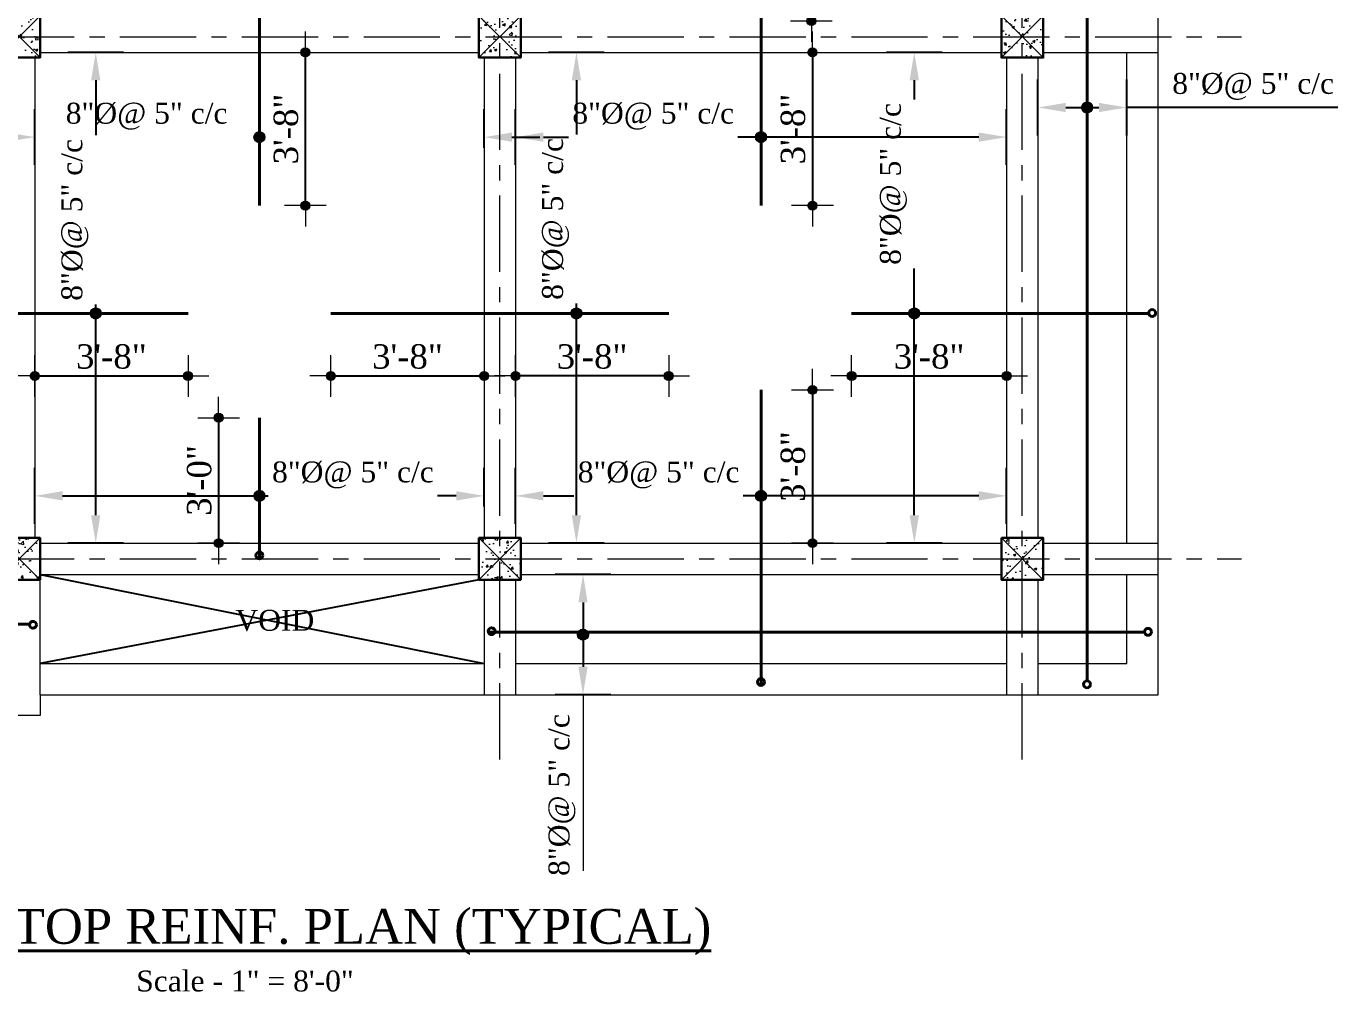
# Model space of a CAD drawing. Header units: inches. Extents: x 897 to 49934, y -34925 to -18564.
# Drawn here: x 24245.5 to 24622, y -24412.3 to -24135.1 of the extents above; entities that cross this region are included whole.
import ezdxf

# ---------------------------------------------------------------- set-up
doc = ezdxf.new("R2010")
doc.units = ezdxf.units.IN
doc.header["$LTSCALE"] = 35
doc.header["$MEASUREMENT"] = 0
doc.header["$PDMODE"] = 34
doc.linetypes.add('CENTERX2', pattern=[4, 2.5, -0.5, 0.5, -0.5])
doc.linetypes.add('DASHDOTX2', pattern=[2, 1, -0.5, 0, -0.5])
for name, color, linetype, lineweight in [('SES-CENTRE', 8, 'DASHDOTX2', 13), ('SES-DIMENSION', 142, 'Continuous', 13), ('SES-Excavation Line', 1, 'Continuous', 30), ('SES-HACTH', 8, 'Continuous', 13), ('SES-REBARS', 1, 'Continuous', 40), ('SES-SLAB OUTLINE', 4, 'Continuous', 18), ('SES-TEXT', 3, 'Continuous', 20), ('SES-TitleText', 7, 'Continuous', 40), ('SES-Wall Plan', 6, 'Continuous', 30)]:
    doc.layers.add(name, color=color, linetype=linetype, lineweight=lineweight)
doc.styles.add('7 INCH', font='times.ttf', dxfattribs={"height": 7})
doc.styles.add('SES-ARAIL', font='times.ttf', dxfattribs={"height": 6})
doc.styles.add('SES-Title Text', font='times.ttf', dxfattribs={"height": 10})
doc.dimstyles.new('1.8 str', dxfattribs={"dimscale": 0, "dimtxt": 6, "dimasz": 1, "dimexe": 2, "dimexo": 9, "dimgap": 2, "dimtad": 1, "dimdec": 0, "dimzin": 3, "dimdsep": 46, "dimlunit": 4, "dimtxsty": 'SES-ARAIL', "dimblk": 'DIM', "dimcen": 3, "dimdle": 3, "dimse1": 1, "dimse2": 1, "dimclrd": 256, "dimclre": 256, "dimclrt": 7, "dimadec": 1, "dimazin": 2, "dimtfac": 1, "dimtdec": 0, "dimtofl": 0, "dimtmove": 2, "dimatfit": 3, "dimldrblk": 'DSAFSADF', "dimfxl": 2, "dimfrac": 2, "dimtolj": 2, "dimtzin": 0, "dimarcsym": 0})
doc.dimstyles.new('7 INCH', dxfattribs={"dimscale": 0, "dimtxt": 7, "dimasz": 1, "dimexe": 2, "dimexo": 9, "dimgap": 2, "dimtad": 1, "dimdec": 0, "dimzin": 3, "dimdsep": 46, "dimlunit": 4, "dimtxsty": '7 INCH', "dimblk": 'DIM', "dimcen": 3, "dimdle": 3, "dimse1": 1, "dimse2": 1, "dimclrd": 256, "dimclre": 256, "dimclrt": 7, "dimadec": 1, "dimazin": 2, "dimtfac": 1, "dimtdec": 0, "dimtix": 1, "dimtofl": 0, "dimtmove": 2, "dimatfit": 3, "dimldrblk": 'ARW', "dimfxl": 2, "dimfrac": 2, "dimtolj": 2, "dimtzin": 0, "dimarcsym": 0})

# ---------------------------------------------------------------- blocks, each defined once
blk = doc.blocks.new('c11')
at = {"layer": 'SES-HACTH', "linetype": 'ByBlock'}
h = blk.add_hatch(dxfattribs=at)
h.set_pattern_fill('AR-CONC', color=256)
h.set_pattern_definition([(50, (-20422.33, 19414.4167), (7.1726018, -0.6275213), [0.75, -8.25]), (355, (-20422.33, 19414.417), (-1.3875133, 7.5219213), [0.6, -6.6]), (100.451444, (-20421.732, 19414.3644), (5.7850885, 6.8943999), [0.637402, -7.0114211]), (46.1842, (-20422.33, 19416.417), (10.6724133, -1.6551928), [1.125, -12.375]), (96.635635, (-20421.441, 19416.279), (9.3466195, 9.741186), [0.9561034, -10.5171376]), (351.184164, (-20422.33, 19416.417), (9.3466195, 9.741186), [0.9, -9.9]), (21, (-20421.33, 19415.9167), (5.9690705, -4.0261889), [0.75, -8.25]), (326, (-20421.33, 19415.917), (2.4331533, 7.2515005), [0.6, -6.6]), (71.451445, (-20420.8325, 19415.581), (8.4022238, 3.2253115), [0.6374019, -7.0114211]), (37.5, (-20422.33, 19414.4167), (0.12159855, 3.32893854), [0, -6.52, 0, -6.7, 0, -6.625]), (7.5, (-20422.33, 19414.4167), (2.63069537, 3.9441171), [0, -3.82, 0, -6.37, 0, -2.525]), (327.5, (-20424.56, 19414.4167), (5.33822436, -0.22554872), [0, -2.5, 0, -7.8, 0, -10.35]), (317.5, (-20425.56, 19414.4167), (5.8318617, 1.0010498), [0, -3.25, 0, -5.18, 0, -7.35])])
h.paths.add_polyline_path([(-6, 6), (-6, -6), (6, -6), (6, 6)])
for p, q in [((-6, 6), (6, -6)), ((6, 6), (-6, -6))]:
    blk.add_line(p, q, dxfattribs=at)
at = {"layer": 'SES-Wall Plan', "linetype": 'ByBlock'}
blk.add_lwpolyline([(-6, 6), (6, 6), (6, -6), (-6, -6)], close=True, dxfattribs=at)
blk = doc.blocks.new('grid')
at = {"layer": 'SES-CENTRE', "color": 8, "linetype": 'CENTERX2', "ltscale": 0.25}
for p, q in [((19300.97, -23226.42), (19300.97, -22812.03)), ((19450.97, -23226.42), (19450.97, -22812.03)), ((18946.91, -23018.92), (19513.94, -23018.92)), ((18946.91, -23168.81), (19513.94, -23168.81))]:
    blk.add_line(p, q, dxfattribs=at)
at = {"layer": 'SES-REBARS', "linetype": 'ByBlock'}
for p in [(19162.97, -23018.92), (19300.97, -23018.92), (19450.97, -23018.92), (19162.97, -23168.81), (19300.97, -23168.81), (19450.97, -23168.81)]:
    blk.add_blockref('c11', p, dxfattribs=at)
blk = doc.blocks.new('*D576')
at = {"layer": 'Defpoints', "color": 0, "ltscale": 10, "transparency": 16777216}
for p in [(24451.91, -24292.54), (24405.3, -24327.04), (24451.91, -24327.04)]:
    blk.add_point(p, dxfattribs=at)
at = {"layer": 'SES-DIMENSION', "lineweight": -2, "ltscale": 10, "transparency": 16777216}
for p, q in [((24413.3, -24292.54), (24397.3, -24292.54)), ((24405.3, -24300.54), (24405.3, -24319.04)), ((24413.3, -24327.04), (24397.3, -24327.04))]:
    blk.add_line(p, q, dxfattribs=at)
at = {"layer": 'SES-DIMENSION', "ltscale": 10, "transparency": 16777216}
for points in [[(24403.97, -24300.54), (24406.63, -24300.54), (24405.3, -24292.54)], [(24403.97, -24319.04), (24406.63, -24319.04), (24405.3, -24327.04)]]:
    blk.add_solid(points, dxfattribs=at)
at = {"layer": 'SES-DIMENSION', "color": 7, "ltscale": 10, "transparency": 16777216, "insert": (24399.27, -24355.85), "char_height": 6, "attachment_point": 5, "rotation": 90, "style": 'SES-ARAIL'}
blk.add_mtext('\\A2;8"%%C@ 5" c/c', dxfattribs=at)
blk = doc.blocks.new('DSAFSADF')
at = {"layer": 'SES-DIMENSION'}
blk.add_lwpolyline([(-0.5, 0, 0, 3, 0), (-5.5, 0, 0, 0, 0), (-0.5, 0, 0, 0, 0)], format="xyseb", dxfattribs=at)
blk = doc.blocks.new('*D577')
at = {"layer": 'Defpoints', "color": 0, "ltscale": 10, "transparency": 16777216}
for p in [(24561.41, -24158.48), (24535.91, -24282.04), (24561.41, -24283.54)]:
    blk.add_point(p, dxfattribs=at)
at = {"layer": 'SES-DIMENSION', "lineweight": -2, "ltscale": 10, "transparency": 16777216}
for p, q in [((24535.91, -24166.48), (24535.91, -24150.48)), ((24561.41, -24166.48), (24561.41, -24150.48)), ((24543.91, -24158.48), (24553.41, -24158.48)), ((24621.98, -24158.48), (24561.41, -24158.48))]:
    blk.add_line(p, q, dxfattribs=at)
at = {"layer": 'SES-DIMENSION', "ltscale": 10, "transparency": 16777216}
for points in [[(24543.91, -24157.14), (24543.91, -24159.81), (24535.91, -24158.48)], [(24553.41, -24157.14), (24553.41, -24159.81), (24561.41, -24158.48)]]:
    blk.add_solid(points, dxfattribs=at)
at = {"layer": 'SES-DIMENSION', "color": 7, "ltscale": 10, "transparency": 16777216, "insert": (24597.69, -24152.44), "char_height": 6, "attachment_point": 5, "style": 'SES-ARAIL'}
blk.add_mtext('\\A2;8"%%C@ 5" c/c', dxfattribs=at)
blk = doc.blocks.new('GFHF')
at = {"layer": 'SES-HACTH'}
h = blk.add_hatch(dxfattribs=at)
h.set_pattern_fill('ANSI31', color=2)
h.paths.add_polyline_path([(20798.9, -1672.63), (20794.72, -1672.63, 1)])
h.paths.add_polyline_path([(20794.72, -1672.63), (20798.9, -1672.63, 1)])
at = {"layer": 'SES-HACTH', "color": 2}
blk.add_circle((20796.81, -1672.63), 2.09, dxfattribs=at)
blk = doc.blocks.new('*D585')
at = {"layer": 'Defpoints', "color": 0, "ltscale": 10, "transparency": 16777216}
for p in [(24265.41, -24142.65), (24311.99, -24142.65), (24311.99, -24283.54)]:
    blk.add_point(p, dxfattribs=at)
at = {"layer": 'SES-DIMENSION', "lineweight": -2, "ltscale": 10, "transparency": 16777216}
for p, q in [((24273.41, -24142.65), (24257.41, -24142.65)), ((24265.41, -24150.65), (24265.41, -24166.45)), ((24265.41, -24275.54), (24265.41, -24215.03)), ((24273.41, -24283.54), (24257.41, -24283.54))]:
    blk.add_line(p, q, dxfattribs=at)
at = {"layer": 'SES-DIMENSION', "ltscale": 10, "transparency": 16777216}
for points in [[(24264.07, -24150.65), (24266.74, -24150.65), (24265.41, -24142.65)], [(24264.07, -24275.54), (24266.74, -24275.54), (24265.41, -24283.54)]]:
    blk.add_solid(points, dxfattribs=at)
at = {"layer": 'SES-DIMENSION', "color": 7, "ltscale": 10, "transparency": 16777216, "insert": (24259.42, -24190.74), "char_height": 6, "attachment_point": 5, "rotation": 90, "style": 'SES-ARAIL'}
blk.add_mtext('\\A2;8"%%C@ 5" c/c', dxfattribs=at)
blk = doc.blocks.new('*D586')
at = {"layer": 'Defpoints', "color": 0, "ltscale": 10, "transparency": 16777216}
for p in [(24403.41, -24142.65), (24449.99, -24142.65), (24449.99, -24283.54)]:
    blk.add_point(p, dxfattribs=at)
at = {"layer": 'SES-DIMENSION', "lineweight": -2, "ltscale": 10, "transparency": 16777216}
for p, q in [((24411.41, -24142.65), (24395.41, -24142.65)), ((24403.41, -24150.65), (24403.41, -24166.18)), ((24403.41, -24275.54), (24403.41, -24214.76)), ((24411.41, -24283.54), (24395.41, -24283.54))]:
    blk.add_line(p, q, dxfattribs=at)
at = {"layer": 'SES-DIMENSION', "ltscale": 10, "transparency": 16777216}
for points in [[(24402.07, -24150.65), (24404.74, -24150.65), (24403.41, -24142.65)], [(24402.07, -24275.54), (24404.74, -24275.54), (24403.41, -24283.54)]]:
    blk.add_solid(points, dxfattribs=at)
at = {"layer": 'SES-DIMENSION', "color": 7, "ltscale": 10, "transparency": 16777216, "insert": (24397.42, -24190.47), "char_height": 6, "attachment_point": 5, "rotation": 90, "style": 'SES-ARAIL'}
blk.add_mtext('\\A2;8"%%C@ 5" c/c', dxfattribs=at)
blk = doc.blocks.new('*D587')
at = {"layer": 'Defpoints', "color": 0, "ltscale": 10, "transparency": 16777216}
for p in [(24500.41, -24142.65), (24546.99, -24142.65), (24546.99, -24283.54)]:
    blk.add_point(p, dxfattribs=at)
at = {"layer": 'SES-DIMENSION', "lineweight": -2, "ltscale": 10, "transparency": 16777216}
for p, q in [((24508.41, -24142.65), (24492.41, -24142.65)), ((24500.41, -24150.65), (24500.41, -24156.14)), ((24500.41, -24275.54), (24500.41, -24204.72)), ((24508.41, -24283.54), (24492.41, -24283.54))]:
    blk.add_line(p, q, dxfattribs=at)
at = {"layer": 'SES-DIMENSION', "ltscale": 10, "transparency": 16777216}
for points in [[(24499.07, -24150.65), (24501.74, -24150.65), (24500.41, -24142.65)], [(24499.07, -24275.54), (24501.74, -24275.54), (24500.41, -24283.54)]]:
    blk.add_solid(points, dxfattribs=at)
at = {"layer": 'SES-DIMENSION', "color": 7, "ltscale": 10, "transparency": 16777216, "insert": (24494.42, -24180.43), "char_height": 6, "attachment_point": 5, "rotation": 90, "style": 'SES-ARAIL'}
blk.add_mtext('\\A2;8"%%C@ 5" c/c', dxfattribs=at)
blk = doc.blocks.new('*D588')
at = {"layer": 'Defpoints', "color": 0, "ltscale": 10, "transparency": 16777216}
for p in [(24376.91, -24269.96), (24376.91, -24282.04), (24247.91, -24295.64)]:
    blk.add_point(p, dxfattribs=at)
at = {"layer": 'SES-DIMENSION', "lineweight": -2, "ltscale": 10, "transparency": 16777216}
for p, q in [((24247.91, -24277.96), (24247.91, -24261.96)), ((24376.91, -24273.04), (24376.91, -24261.96)), ((24255.91, -24269.96), (24314.95, -24269.96)), ((24368.91, -24269.96), (24363.53, -24269.96))]:
    blk.add_line(p, q, dxfattribs=at)
at = {"layer": 'SES-DIMENSION', "ltscale": 10, "transparency": 16777216}
for points in [[(24255.91, -24268.62), (24255.91, -24271.29), (24247.91, -24269.96)], [(24368.91, -24268.62), (24368.91, -24271.29), (24376.91, -24269.96)]]:
    blk.add_solid(points, dxfattribs=at)
at = {"layer": 'SES-DIMENSION', "color": 7, "ltscale": 10, "transparency": 16777216, "insert": (24339.24, -24263.97), "char_height": 6, "attachment_point": 5, "style": 'SES-ARAIL'}
blk.add_mtext('\\A2;8"%%C@ 5" c/c', dxfattribs=at)
blk = doc.blocks.new('*D589')
at = {"layer": 'Defpoints', "color": 0, "ltscale": 10, "transparency": 16777216}
for p in [(24526.91, -24269.96), (24385.91, -24295.64), (24526.91, -24295.64)]:
    blk.add_point(p, dxfattribs=at)
at = {"layer": 'SES-DIMENSION', "lineweight": -2, "ltscale": 10, "transparency": 16777216}
for p, q in [((24385.91, -24277.96), (24385.91, -24261.96)), ((24526.91, -24277.96), (24526.91, -24261.96)), ((24393.91, -24269.96), (24402.71, -24269.96)), ((24518.91, -24269.96), (24451.29, -24269.96))]:
    blk.add_line(p, q, dxfattribs=at)
at = {"layer": 'SES-DIMENSION', "ltscale": 10, "transparency": 16777216}
for points in [[(24393.91, -24268.62), (24393.91, -24271.29), (24385.91, -24269.96)], [(24518.91, -24268.62), (24518.91, -24271.29), (24526.91, -24269.96)]]:
    blk.add_solid(points, dxfattribs=at)
at = {"layer": 'SES-DIMENSION', "color": 7, "ltscale": 10, "transparency": 16777216, "insert": (24427, -24263.97), "char_height": 6, "attachment_point": 5, "style": 'SES-ARAIL'}
blk.add_mtext('\\A2;8"%%C@ 5" c/c', dxfattribs=at)
blk = doc.blocks.new('*D590')
at = {"layer": 'Defpoints', "color": 0, "ltscale": 10, "transparency": 16777216}
for p in [(24376.91, -24166.98), (24376.91, -24179.06), (24247.91, -24192.66)]:
    blk.add_point(p, dxfattribs=at)
at = {"layer": 'SES-DIMENSION', "lineweight": -2, "ltscale": 10, "transparency": 16777216}
for p, q in [((24247.91, -24174.98), (24247.91, -24158.98)), ((24376.91, -24170.06), (24376.91, -24158.98)), ((24239.91, -24166.98), (24231.91, -24166.98)), ((24384.91, -24166.98), (24392.91, -24166.98))]:
    blk.add_line(p, q, dxfattribs=at)
at = {"layer": 'SES-DIMENSION', "ltscale": 10, "transparency": 16777216}
for points in [[(24239.91, -24165.65), (24239.91, -24168.31), (24247.91, -24166.98)], [(24384.91, -24165.65), (24384.91, -24168.31), (24376.91, -24166.98)]]:
    blk.add_solid(points, dxfattribs=at)
at = {"layer": 'SES-DIMENSION', "color": 7, "ltscale": 10, "transparency": 16777216, "insert": (24280.01, -24160.99), "char_height": 6, "attachment_point": 5, "style": 'SES-ARAIL'}
blk.add_mtext('\\A2;8"%%C@ 5" c/c', dxfattribs=at)
blk = doc.blocks.new('*D591')
at = {"layer": 'Defpoints', "color": 0, "ltscale": 10, "transparency": 16777216}
for p in [(24526.91, -24166.98), (24385.91, -24192.66), (24526.91, -24192.66)]:
    blk.add_point(p, dxfattribs=at)
at = {"layer": 'SES-DIMENSION', "lineweight": -2, "ltscale": 10, "transparency": 16777216}
for p, q in [((24385.91, -24174.98), (24385.91, -24158.98)), ((24526.91, -24174.98), (24526.91, -24158.98)), ((24393.91, -24166.98), (24401.16, -24166.98)), ((24518.91, -24166.98), (24449.74, -24166.98))]:
    blk.add_line(p, q, dxfattribs=at)
at = {"layer": 'SES-DIMENSION', "ltscale": 10, "transparency": 16777216}
for points in [[(24393.91, -24165.65), (24393.91, -24168.31), (24385.91, -24166.98)], [(24518.91, -24165.65), (24518.91, -24168.31), (24526.91, -24166.98)]]:
    blk.add_solid(points, dxfattribs=at)
at = {"layer": 'SES-DIMENSION', "color": 7, "ltscale": 10, "transparency": 16777216, "insert": (24425.45, -24160.99), "char_height": 6, "attachment_point": 5, "style": 'SES-ARAIL'}
blk.add_mtext('\\A2;8"%%C@ 5" c/c', dxfattribs=at)
blk = doc.blocks.new('DIM')
at = {"layer": 'SES-DIMENSION'}
h = blk.add_hatch(color=256, dxfattribs=at)
h.paths.add_polyline_path([(0, 1.28), (0, 0), (1.28, 0, 0.414214)])
h.paths.add_polyline_path([(1.28, 0), (0, 0), (0, -1.28, 0.414214)])
h.paths.add_polyline_path([(0, 0), (-1.28, 0, 0.414214), (0, -1.28)])
h.paths.add_polyline_path([(0, 1.28, 0.414214), (-1.28, 0), (0, 0)])
for p, q in [((0, 6), (0, -6)), ((-6, 0), (6, 0))]:
    blk.add_line(p, q, dxfattribs=at)
blk.add_circle((0, 0), 1.28, dxfattribs=at)
blk = doc.blocks.new('*D603')
at = {"layer": 'Defpoints', "color": 0, "linetype": 'ByBlock', "transparency": 16777216}
for p in [(24311.99, -24142.65), (24325.6, -24142.65), (24312.41, -24186.65)]:
    blk.add_point(p, dxfattribs=at)
at = {"layer": 'SES-DIMENSION', "linetype": 'ByBlock', "lineweight": -2, "transparency": 16777216}
blk.add_line((24325.6, -24185.65), (24325.6, -24143.65), dxfattribs=at)
for p, rotation in [((24325.6, -24142.65), 90), ((24325.6, -24186.65), 270)]:
    blk.add_blockref('DIM', p, dxfattribs=dict(at, rotation=rotation))
at = {"layer": 'SES-DIMENSION', "color": 7, "linetype": 'ByBlock', "transparency": 16777216, "insert": (24320.04, -24164.65), "char_height": 7, "attachment_point": 5, "rotation": 90, "style": '7 INCH'}
blk.add_mtext('\\A2;3\'-8"', dxfattribs=at)
blk = doc.blocks.new('ARW')
at = {"layer": 'SES-DIMENSION'}
blk.add_lwpolyline([(10, 0, 0, 6, 0), (0, 0, 0, 0, 0), (10, 0, 0, 0, 0)], format="xyseb", dxfattribs=at)
blk = doc.blocks.new('*D604')
at = {"layer": 'Defpoints', "color": 0, "linetype": 'ByBlock', "transparency": 16777216}
for p in [(24247.91, -24217.59), (24291.91, -24217.59), (24291.91, -24235.55)]:
    blk.add_point(p, dxfattribs=at)
at = {"layer": 'SES-DIMENSION', "linetype": 'ByBlock', "lineweight": -2, "transparency": 16777216}
blk.add_line((24248.91, -24235.55), (24290.91, -24235.55), dxfattribs=at)
at = {"layer": 'SES-DIMENSION', "linetype": 'ByBlock', "lineweight": -2, "transparency": 16777216, "rotation": 180}
blk.add_blockref('DIM', (24247.91, -24235.55), dxfattribs=at)
at = {"layer": 'SES-DIMENSION', "linetype": 'ByBlock', "lineweight": -2, "transparency": 16777216}
blk.add_blockref('DIM', (24291.91, -24235.55), dxfattribs=at)
at = {"layer": 'SES-DIMENSION', "color": 7, "linetype": 'ByBlock', "transparency": 16777216, "insert": (24269.91, -24229.99), "char_height": 7, "attachment_point": 5, "style": '7 INCH'}
blk.add_mtext('\\A2;3\'-8"', dxfattribs=at)
blk = doc.blocks.new('*D605')
at = {"layer": 'Defpoints', "color": 0, "linetype": 'ByBlock', "transparency": 16777216}
for p in [(24312.41, -24247.54), (24300.7, -24283.54), (24311.99, -24283.54)]:
    blk.add_point(p, dxfattribs=at)
at = {"layer": 'SES-DIMENSION', "linetype": 'ByBlock', "lineweight": -2, "transparency": 16777216}
blk.add_line((24300.7, -24248.54), (24300.7, -24282.54), dxfattribs=at)
for p, rotation in [((24300.7, -24247.54), 90), ((24300.7, -24283.54), 270)]:
    blk.add_blockref('DIM', p, dxfattribs=dict(at, rotation=rotation))
at = {"layer": 'SES-DIMENSION', "color": 7, "linetype": 'ByBlock', "transparency": 16777216, "insert": (24295.14, -24265.54), "char_height": 7, "attachment_point": 5, "rotation": 90, "style": '7 INCH'}
blk.add_mtext('\\A2;3\'-0"', dxfattribs=at)
blk = doc.blocks.new('*D606')
at = {"layer": 'Defpoints', "color": 0, "linetype": 'ByBlock', "transparency": 16777216}
for p in [(24332.91, -24217.59), (24376.91, -24217.59), (24376.91, -24235.55)]:
    blk.add_point(p, dxfattribs=at)
at = {"layer": 'SES-DIMENSION', "linetype": 'ByBlock', "lineweight": -2, "transparency": 16777216}
blk.add_line((24333.91, -24235.55), (24375.91, -24235.55), dxfattribs=at)
at = {"layer": 'SES-DIMENSION', "linetype": 'ByBlock', "lineweight": -2, "transparency": 16777216, "rotation": 180}
blk.add_blockref('DIM', (24332.91, -24235.55), dxfattribs=at)
at = {"layer": 'SES-DIMENSION', "linetype": 'ByBlock', "lineweight": -2, "transparency": 16777216}
blk.add_blockref('DIM', (24376.91, -24235.55), dxfattribs=at)
at = {"layer": 'SES-DIMENSION', "color": 7, "linetype": 'ByBlock', "transparency": 16777216, "insert": (24354.91, -24229.99), "char_height": 7, "attachment_point": 5, "style": '7 INCH'}
blk.add_mtext('\\A2;3\'-8"', dxfattribs=at)
blk = doc.blocks.new('*D607')
at = {"layer": 'Defpoints', "color": 0, "linetype": 'ByBlock', "transparency": 16777216}
for p in [(24456.41, -24142.65), (24456.41, -24186.65), (24471.17, -24186.65)]:
    blk.add_point(p, dxfattribs=at)
at = {"layer": 'SES-DIMENSION', "linetype": 'ByBlock', "lineweight": -2, "transparency": 16777216}
blk.add_line((24471.17, -24143.65), (24471.17, -24185.65), dxfattribs=at)
for p, rotation in [((24471.17, -24142.65), 90), ((24471.17, -24186.65), 270)]:
    blk.add_blockref('DIM', p, dxfattribs=dict(at, rotation=rotation))
at = {"layer": 'SES-DIMENSION', "color": 7, "linetype": 'ByBlock', "transparency": 16777216, "insert": (24465.61, -24164.65), "char_height": 7, "attachment_point": 5, "rotation": 90, "style": '7 INCH'}
blk.add_mtext('\\A2;3\'-8"', dxfattribs=at)
blk = doc.blocks.new('*D608')
at = {"layer": 'Defpoints', "color": 0, "linetype": 'ByBlock', "transparency": 16777216}
for p in [(24385.91, -24217.59), (24429.91, -24217.59), (24385.91, -24235.55)]:
    blk.add_point(p, dxfattribs=at)
at = {"layer": 'SES-DIMENSION', "linetype": 'ByBlock', "lineweight": -2, "transparency": 16777216}
blk.add_line((24428.91, -24235.55), (24386.91, -24235.55), dxfattribs=at)
at = {"layer": 'SES-DIMENSION', "linetype": 'ByBlock', "lineweight": -2, "transparency": 16777216, "rotation": 180}
blk.add_blockref('DIM', (24385.91, -24235.55), dxfattribs=at)
at = {"layer": 'SES-DIMENSION', "linetype": 'ByBlock', "lineweight": -2, "transparency": 16777216}
blk.add_blockref('DIM', (24429.91, -24235.55), dxfattribs=at)
at = {"layer": 'SES-DIMENSION', "color": 7, "linetype": 'ByBlock', "transparency": 16777216, "insert": (24407.91, -24229.99), "char_height": 7, "attachment_point": 5, "style": '7 INCH'}
blk.add_mtext('\\A2;3\'-8"', dxfattribs=at)
blk = doc.blocks.new('*D609')
at = {"layer": 'Defpoints', "color": 0, "linetype": 'ByBlock', "transparency": 16777216}
for p in [(24482.41, -24217.59), (24526.91, -24217.59), (24526.91, -24235.55)]:
    blk.add_point(p, dxfattribs=at)
at = {"layer": 'SES-DIMENSION', "linetype": 'ByBlock', "lineweight": -2, "transparency": 16777216}
blk.add_line((24483.41, -24235.55), (24525.91, -24235.55), dxfattribs=at)
at = {"layer": 'SES-DIMENSION', "linetype": 'ByBlock', "lineweight": -2, "transparency": 16777216, "rotation": 180}
blk.add_blockref('DIM', (24482.41, -24235.55), dxfattribs=at)
at = {"layer": 'SES-DIMENSION', "linetype": 'ByBlock', "lineweight": -2, "transparency": 16777216}
blk.add_blockref('DIM', (24526.91, -24235.55), dxfattribs=at)
at = {"layer": 'SES-DIMENSION', "color": 7, "linetype": 'ByBlock', "transparency": 16777216, "insert": (24504.66, -24229.99), "char_height": 7, "attachment_point": 5, "style": '7 INCH'}
blk.add_mtext('\\A2;3\'-8"', dxfattribs=at)
blk = doc.blocks.new('*D610')
at = {"layer": 'Defpoints', "color": 0, "linetype": 'ByBlock', "transparency": 16777216}
for p in [(24456.41, -24239.54), (24456.41, -24283.54), (24471.17, -24283.54)]:
    blk.add_point(p, dxfattribs=at)
at = {"layer": 'SES-DIMENSION', "linetype": 'ByBlock', "lineweight": -2, "transparency": 16777216}
blk.add_line((24471.17, -24240.54), (24471.17, -24282.54), dxfattribs=at)
for p, rotation in [((24471.17, -24239.54), 90), ((24471.17, -24283.54), 270)]:
    blk.add_blockref('DIM', p, dxfattribs=dict(at, rotation=rotation))
at = {"layer": 'SES-DIMENSION', "color": 7, "linetype": 'ByBlock', "transparency": 16777216, "insert": (24465.61, -24261.54), "char_height": 7, "attachment_point": 5, "rotation": 90, "style": '7 INCH'}
blk.add_mtext('\\A2;3\'-8"', dxfattribs=at)
blk = doc.blocks.new('*D611')
at = {"layer": 'Defpoints', "color": 0, "linetype": 'ByBlock', "transparency": 16777216}
for p in [(24456.41, -24089.65), (24470.87, -24089.65), (24456.41, -24133.65)]:
    blk.add_point(p, dxfattribs=at)
at = {"layer": 'SES-DIMENSION', "linetype": 'ByBlock', "lineweight": -2, "transparency": 16777216}
blk.add_line((24470.87, -24132.65), (24470.87, -24090.65), dxfattribs=at)
for p, rotation in [((24470.87, -24089.65), 90), ((24470.87, -24133.65), 270)]:
    blk.add_blockref('DIM', p, dxfattribs=dict(at, rotation=rotation))
at = {"layer": 'SES-DIMENSION', "color": 7, "linetype": 'ByBlock', "transparency": 16777216, "insert": (24465.31, -24111.65), "char_height": 7, "attachment_point": 5, "rotation": 90, "style": '7 INCH'}
blk.add_mtext('\\A2;3\'-8"', dxfattribs=at)
blk = doc.blocks.new('*D769')
at = {"layer": 'Defpoints', "color": 0, "linetype": 'ByBlock', "transparency": 16777216}
for p in [(24531.41, -23985.26), (24039.15, -24138.15), (24531.41, -24138.15)]:
    blk.add_point(p, dxfattribs=at)
at = {"layer": 'SES-DIMENSION', "linetype": 'ByBlock', "lineweight": -2, "transparency": 16777216}
blk.add_line((24039.15, -23986.26), (24039.15, -24137.15), dxfattribs=at)
for p, rotation in [((24039.15, -23985.26), 90), ((24039.15, -24138.15), 270)]:
    blk.add_blockref('DIM', p, dxfattribs=dict(at, rotation=rotation))
at = {"layer": 'SES-DIMENSION', "color": 7, "linetype": 'ByBlock', "transparency": 16777216, "insert": (24033.58, -24061.7), "char_height": 7, "attachment_point": 5, "rotation": 90, "style": '7 INCH'}
blk.add_mtext('\\A2;12\'-9"', dxfattribs=at)
blk = doc.blocks.new('*D770')
at = {"layer": 'Defpoints', "color": 0, "linetype": 'ByBlock', "transparency": 16777216}
for p in [(24531.41, -24138.15), (24039.15, -24288.04), (24087.41, -24288.04)]:
    blk.add_point(p, dxfattribs=at)
at = {"layer": 'SES-DIMENSION', "linetype": 'ByBlock', "lineweight": -2, "transparency": 16777216}
blk.add_line((24039.15, -24139.15), (24039.15, -24287.04), dxfattribs=at)
for p, rotation in [((24039.15, -24138.15), 90), ((24039.15, -24288.04), 270)]:
    blk.add_blockref('DIM', p, dxfattribs=dict(at, rotation=rotation))
at = {"layer": 'SES-DIMENSION', "color": 7, "linetype": 'ByBlock', "transparency": 16777216, "insert": (24033.59, -24213.09), "char_height": 7, "attachment_point": 5, "rotation": 90, "style": '7 INCH'}
blk.add_mtext('\\A2;12\'-6"', dxfattribs=at)

msp = doc.modelspace()

# ---------------------------------------------------------------- linework, layer by layer
at = {"linetype": 'ByBlock'}
for points in [[(24249.41, -24292.54), (24376.91, -24318.04)], [(24375.41, -24294.04), (24249.41, -24318.04)]]:
    msp.add_lwpolyline(points, dxfattribs=at)
at = {"layer": 'SES-DIMENSION', "ltscale": 10}
msp.add_lwpolyline([(24405.3, -24327.04), (24405.3, -24377.61)], dxfattribs=at)
at = {"layer": 'SES-REBARS', "linetype": 'ByBlock'}
for points in [[(24550.01, -24322.94), (24550.01, -23981.46)], [(24456.41, -24138.15), (24456.41, -24089.65)], [(24312.41, -24142.65), (24312.41, -24090.64)], [(24312.41, -24138.15), (24312.41, -24186.65)], [(24456.41, -24138.15), (24456.41, -24186.65)], [(24291.91, -24217.59), (24194.91, -24217.59)], [(24429.91, -24217.59), (24332.91, -24217.59)], [(24567.65, -24217.59), (24482.41, -24217.59)], [(24456.41, -24324.38), (24456.41, -24239.54)], [(24312.41, -24288.04), (24312.41, -24247.54)], [(24058.09, -24306.76), (24246.33, -24306.76)], [(24378.14, -24309.05), (24566.41, -24309.05)]]:
    msp.add_lwpolyline(points, dxfattribs=at)
for centre in [(24568.7, -24217.49), (24312.41, -24287.05), (24247.37, -24306.98), (24379.07, -24308.81), (24567.5, -24308.99), (24456.41, -24323.38), (24549.99, -24324.06)]:
    msp.add_circle(centre, 0.992, dxfattribs=at)
at = {"layer": 'SES-SLAB OUTLINE'}
for p, q in [((24249.41, -24142.65), (24375.41, -24142.65)), ((24387.41, -24142.65), (24525.41, -24142.65)), ((24537.41, -24142.65), (24570.41, -24142.65)), ((24247.91, -24144.15), (24247.91, -24282.04)), ((24376.91, -24144.15), (24376.91, -24282.04)), ((24385.91, -24144.15), (24385.91, -24282.04)), ((24526.91, -24144.15), (24526.91, -24282.04)), ((24535.91, -24144.15), (24535.91, -24282.04)), ((24249.41, -24283.54), (24375.41, -24283.54)), ((24387.41, -24283.54), (24525.41, -24283.54)), ((24537.41, -24283.54), (24570.41, -24283.54)), ((24249.41, -24292.54), (24375.41, -24292.54)), ((24387.41, -24292.54), (24525.41, -24292.54)), ((24537.41, -24292.54), (24570.41, -24292.54)), ((24376.91, -24294.04), (24376.91, -24327.04)), ((24385.91, -24294.04), (24385.91, -24327.04)), ((24526.91, -24294.04), (24526.91, -24327.04)), ((24535.91, -24294.04), (24535.91, -24327.04))]:
    msp.add_line(p, q, dxfattribs=at)
at = {"layer": 'SES-SLAB OUTLINE', "linetype": 'ByBlock'}
for points in [[(24249.41, -24327.04), (24570.41, -24327.04), (24570.41, -23979.26), (24537.41, -23979.26)], [(24561.41, -24283.54), (24561.41, -24142.65)], [(24535.91, -24318.04), (24561.41, -24318.04), (24561.41, -24292.54)], [(24249.41, -24327.04), (24249.41, -24294.04)], [(24249.41, -24318.04), (24376.91, -24318.04)], [(24385.91, -24318.04), (24526.91, -24318.04)], [(24249.41, -24327.04), (24249.41, -24333.04), (24240.41, -24333.04), (24240.41, -24327.04)]]:
    msp.add_lwpolyline(points, dxfattribs=at)

# ---------------------------------------------------------------- block references
at = {"layer": 'SES-Excavation Line', "linetype": 'ByBlock'}
msp.add_blockref('grid', (5080.44, -1119.23), dxfattribs=at)
at = {"layer": 'SES-HACTH', "xscale": 0.75, "yscale": 0.75, "zscale": 0.75, "rotation": 90}
for p in [(23295.54, -39756.08), (23057.93, -39764.59), (23201.93, -39764.59), (23010.93, -39815.2), (23148.93, -39815.2), (23245.93, -39815.2), (23057.93, -39867.57), (23201.93, -39867.57), (23150.83, -39907.4)]:
    msp.add_blockref('GFHF', p, dxfattribs=at)

# ---------------------------------------------------------------- texts
at = {"layer": 'SES-TEXT', "linetype": 'ByBlock', "insert": (24256.76, -24302.68), "char_height": 6, "width": 120.1483, "attachment_point": 1, "style": 'SES-ARAIL'}
msp.add_mtext('\\pxqc;VOID', dxfattribs=at)
at = {"layer": 'SES-TitleText', "ltscale": 10, "style": 'SES-ARAIL'}
msp.add_text('Scale - 1" = 8\'-0"', height=6, dxfattribs=at).set_placement((24277.03, -24412.23))
at = {"layer": 'SES-TitleText', "insert": (24199.2, -24388.54), "char_height": 10, "width": 289.6719, "attachment_point": 1, "style": 'SES-Title Text'}
msp.add_mtext('{\\LSLAB TOP REINF. PLAN (TYPICAL)}', dxfattribs=at)

# ---------------------------------------------------------------- dimensions: what is measured, and where the dimension line sits
at = {"layer": 'SES-DIMENSION', "linetype": 'ByBlock'}
for base, p1, p2, picture, middle in [((24039.15, -24138.15), (24531.41, -23985.26), (24531.41, -24138.15), '*D769', (24033.58, -24061.7)), ((24470.87, -24089.65), (24456.41, -24133.65), (24456.41, -24089.65), '*D611', (24465.31, -24111.65)), ((24039.15, -24288.04), (24531.41, -24138.15), (24087.41, -24288.04), '*D770', (24033.59, -24213.09)), ((24325.6, -24142.65), (24312.41, -24186.65), (24311.99, -24142.65), '*D603', (24320.04, -24164.65)), ((24471.17, -24186.65), (24456.41, -24142.65), (24456.41, -24186.65), '*D607', (24465.61, -24164.65)), ((24471.17, -24283.54), (24456.41, -24239.54), (24456.41, -24283.54), '*D610', (24465.61, -24261.54)), ((24300.7, -24283.54), (24312.41, -24247.54), (24311.99, -24283.54), '*D605', (24295.14, -24265.54))]:
    dim = msp.add_linear_dim(base=base, p1=p1, p2=p2, angle=90, dimstyle='7 INCH', override={"dimscale": 1}, dxfattribs=at)
    dim.commit()
    dim.dimension.update_dxf_attribs({"geometry": picture, "text_midpoint": middle})
at = {"layer": 'SES-DIMENSION', "ltscale": 10}
for base, p1, p2, override, picture, middle in [((24561.41, -24158.48), (24535.91, -24282.04), (24561.41, -24283.54), {"dimscale": 1, "dimasz": 8, "dimexe": 8, "dimsah": 1, "dimdle": 8, "dimse1": 0, "dimse2": 0, "dimtmove": 1, "dimfxl": 8, "dimfxlon": 1}, '*D577', (24597.69, -24163.41)), ((24376.91, -24166.98), (24247.91, -24192.66), (24376.91, -24179.06), {"dimscale": 1, "dimasz": 8, "dimexe": 8, "dimsah": 1, "dimdle": 8, "dimse1": 0, "dimse2": 0, "dimfxl": 8, "dimfxlon": 1}, '*D590', (24280.01, -24160.99)), ((24526.91, -24166.98), (24385.91, -24192.66), (24526.91, -24192.66), {"dimscale": 1, "dimasz": 8, "dimexe": 8, "dimsah": 1, "dimdle": 8, "dimse1": 0, "dimse2": 0, "dimfxl": 8, "dimfxlon": 1}, '*D591', (24425.45, -24160.99)), ((24376.91, -24269.96), (24247.91, -24295.64), (24376.91, -24282.04), {"dimscale": 1, "dimasz": 8, "dimexe": 8, "dimsah": 1, "dimdle": 8, "dimse1": 0, "dimse2": 0, "dimfxl": 8, "dimfxlon": 1}, '*D588', (24339.24, -24263.97)), ((24526.91, -24269.96), (24385.91, -24295.64), (24526.91, -24295.64), {"dimscale": 1, "dimasz": 8, "dimexe": 8, "dimsah": 1, "dimdle": 8, "dimse1": 0, "dimse2": 0, "dimfxl": 8, "dimfxlon": 1}, '*D589', (24427, -24263.97))]:
    dim = msp.add_linear_dim(base=base, p1=p1, p2=p2, text='8"%%C@ 5" c/c', dimstyle='1.8 str', override=override, dxfattribs=at)
    dim.commit()
    dim.dimension.update_dxf_attribs({"geometry": picture, "text_midpoint": middle, "dimtype": 160})
for base, p1, p2, override, picture, middle in [((24265.41, -24142.65), (24311.99, -24283.54), (24311.99, -24142.65), {"dimscale": 1, "dimasz": 8, "dimexe": 8, "dimsah": 1, "dimdle": 8, "dimse1": 0, "dimse2": 0, "dimfxl": 8, "dimfxlon": 1}, '*D585', (24259.42, -24190.74)), ((24403.41, -24142.65), (24449.99, -24283.54), (24449.99, -24142.65), {"dimscale": 1, "dimasz": 8, "dimexe": 8, "dimsah": 1, "dimdle": 8, "dimse1": 0, "dimse2": 0, "dimfxl": 8, "dimfxlon": 1}, '*D586', (24397.42, -24190.47)), ((24500.41, -24142.65), (24546.99, -24283.54), (24546.99, -24142.65), {"dimscale": 1, "dimasz": 8, "dimexe": 8, "dimsah": 1, "dimdle": 8, "dimse1": 0, "dimse2": 0, "dimfxl": 8, "dimfxlon": 1}, '*D587', (24494.42, -24180.43)), ((24405.3, -24327.04), (24451.91, -24292.54), (24451.91, -24327.04), {"dimscale": 1, "dimasz": 8, "dimexe": 8, "dimsah": 1, "dimdle": 8, "dimse1": 0, "dimse2": 0, "dimtmove": 1, "dimfxl": 8, "dimfxlon": 1}, '*D576', (24405.3, -24355.85))]:
    dim = msp.add_linear_dim(base=base, p1=p1, p2=p2, angle=90, text='8"%%C@ 5" c/c', dimstyle='1.8 str', override=override, dxfattribs=at)
    dim.commit()
    dim.dimension.update_dxf_attribs({"geometry": picture, "text_midpoint": middle, "dimtype": 160})
at = {"layer": 'SES-DIMENSION', "linetype": 'ByBlock'}
for base, p1, p2, picture, middle in [((24291.91, -24235.55), (24247.91, -24217.59), (24291.91, -24217.59), '*D604', (24269.91, -24229.99)), ((24376.91, -24235.55), (24332.91, -24217.59), (24376.91, -24217.59), '*D606', (24354.91, -24229.99)), ((24385.91, -24235.55), (24429.91, -24217.59), (24385.91, -24217.59), '*D608', (24407.91, -24229.99)), ((24526.90821813, -24235.5539278), (24482.40821814, -24217.59330234), (24526.90821813, -24217.59330234), '*D609', (24504.65821814, -24229.99336544))]:
    dim = msp.add_linear_dim(base=base, p1=p1, p2=p2, dimstyle='7 INCH', override={"dimscale": 1}, dxfattribs=at)
    dim.commit()
    dim.dimension.update_dxf_attribs({"geometry": picture, "text_midpoint": middle})

doc.saveas('drawing.dxf')
